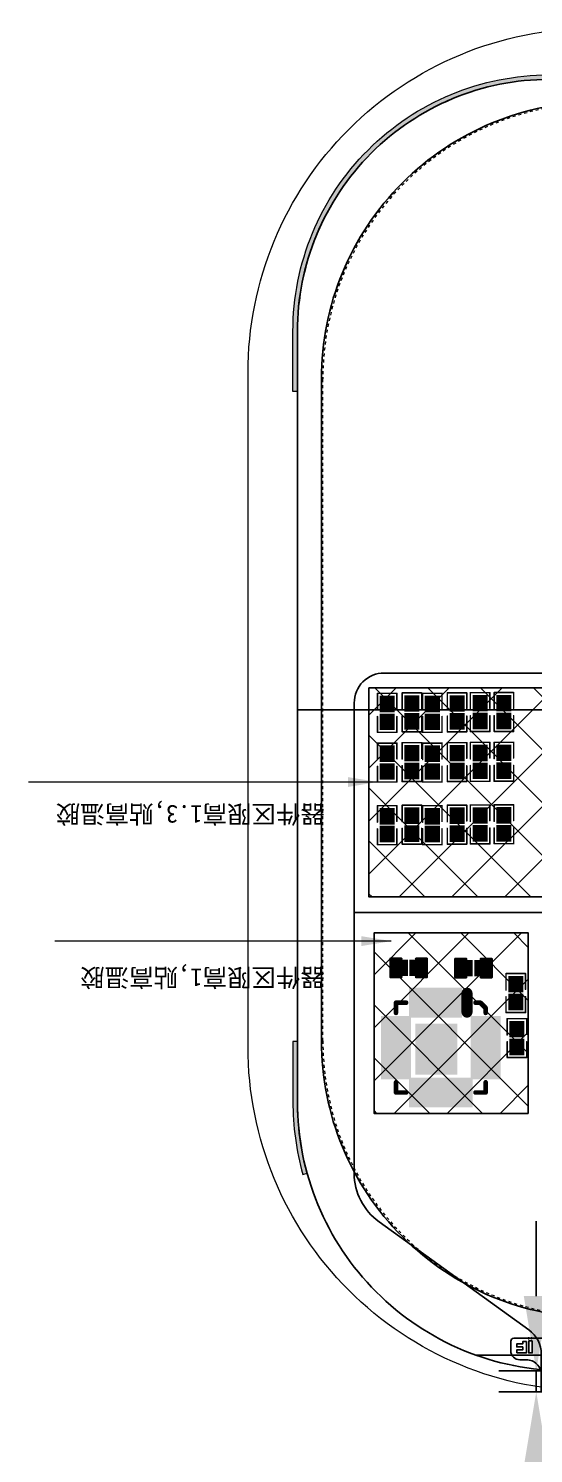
# Model space of a CAD drawing. Header units: inches. Extents: x 1765 to 5217, y -1519 to 441.
# Drawn here: x 4854.62 to 4871.51, y -1300.92 to -1253.33 of the extents above; entities that cross this region are included whole.
import ezdxf

# ---------------------------------------------------------------- set-up
doc = ezdxf.new("R2010")
doc.units = ezdxf.units.IN
doc.header["$MEASUREMENT"] = 0
doc.linetypes.add('CENTER', pattern=[0.6, 0.375, -0.075, 0.075, -0.075])
doc.linetypes.add('DOT', pattern=[0.2, 0.1, -0.1])
doc.layers.add('AA', color=7, linetype='Continuous', lineweight=13)
doc.layers.add('DIM', color=3, linetype='Continuous', lineweight=15)
for name, color, linetype in [('COVER LENS', 6, 'Continuous'), ('FPC', 7, 'Continuous'), ('LENS', 6, 'Continuous'), ('TOPLAYER', 1, 'Continuous'), ('TOPOVERLAY', 2, 'Continuous'), ('TOPPASTE', 8, 'Continuous'), ('TOPSOLDER', 216, 'Continuous')]:
    doc.layers.add(name, color=color, linetype=linetype)
doc.styles.add('TITLE', font='arial.ttf')
doc.styles.add('宋体', font='')
doc.styles.get('宋体').set_extended_font_data('SimSun')
doc.dimstyles.new('ISO-25', dxfattribs={"dimtxt": 2, "dimasz": 2.5, "dimexe": 1.25, "dimexo": 0.625, "dimtad": 0, "dimrnd": 0.005, "dimdsep": 46, "dimtxsty": '宋体', "dimcen": 2.5, "dimclrd": 3, "dimclre": 3, "dimclrt": 3, "dimadec": 0, "dimazin": 0, "dimtfac": 1, "dimtmove": 0, "dimatfit": 3, "dimfxl": 0, "dimarcsym": 0})
doc.dimstyles.new('ISO-25$7', dxfattribs={"dimscale": 0.5, "dimtxt": 2.5, "dimasz": 2, "dimexe": 1.25, "dimexo": 0.625, "dimtad": 0, "dimdsep": 46, "dimtxsty": 'TITLE', "dimcen": 2.5, "dimclrd": 7, "dimclre": 256, "dimclrt": 7, "dimadec": 0, "dimazin": 0, "dimtfac": 1, "dimtmove": 0, "dimatfit": 0, "dimfxl": 0, "dimlwd": 9, "dimlwe": 9, "dimarcsym": 0})
pattern_1 = [(225, (8542.6334, -2803.9446), (0.88388348, -0.88388348), []), (315, (8542.6334, -2803.9446), (0.88388348, 0.88388348), [])]

# ---------------------------------------------------------------- blocks, each defined once
blk = doc.blocks.new('*D133')
at = {"layer": 'Defpoints', "color": 0, "transparency": 16777216}
for p in [(4881.016, -1298.16), (4871.6, -1298.86), (4881.016, -1298.86)]:
    blk.add_point(p, dxfattribs=at)
at = {"layer": 'DIM', "color": 3, "lineweight": -2, "transparency": 16777216}
for p, q in [((4871.6, -1295.66), (4871.6, -1293.16)), ((4880.391, -1298.16), (4870.35, -1298.16)), ((4871.6, -1298.16), (4871.6, -1298.86)), ((4880.391, -1298.86), (4870.35, -1298.86)), ((4871.6, -1301.36), (4871.6, -1303.871))]:
    blk.add_line(p, q, dxfattribs=at)
at = {"layer": 'DIM', "color": 3, "transparency": 16777216}
for points in [[(4871.183, -1295.66), (4872.016, -1295.66), (4871.6, -1298.16)], [(4871.183, -1301.36), (4872.016, -1301.36), (4871.6, -1298.86)]]:
    blk.add_solid(points, dxfattribs=at)
at = {"layer": 'DIM', "color": 3, "transparency": 16777216, "insert": (4871.6, -1306.479), "char_height": 2, "attachment_point": 5, "rotation": 90, "style": '宋体'}
blk.add_mtext('0.7', dxfattribs=at)
blk = doc.blocks.new('IC_CHSC6413_5')
at = {"layer": 'TOPLAYER', "const_width": 0.170002}
blk.add_lwpolyline([(-0.314998, 0), (0.314998, 0)], dxfattribs=at)
at = {"layer": 'TOPLAYER', "const_width": 0.085001}
for points in [[(-0.357497, 0, 1), (-0.272499, 0, 1)], [(0.272499, 0, 1), (0.357497, 0, 1)]]:
    blk.add_lwpolyline(points, format="xyb", close=True, dxfattribs=at)
at = {"layer": 'TOPLAYER'}
for points in [[(0.539991, 0.224993), (0.709993, 0.224993), (0.539991, 1.024992), (0.709993, 1.024992)], [(0.890003, 0.224993), (1.060005, 0.224993), (0.890003, 1.024992), (1.060005, 1.024992)], [(1.23999, 0.224993), (1.409992, 0.224993), (1.23999, 1.024992), (1.409992, 1.024992)], [(1.590002, 0.224993), (1.760004, 0.224993), (1.590002, 1.024992), (1.760004, 1.024992)], [(1.939988, 0.224993), (2.109991, 0.224993), (1.939988, 1.024992), (2.109991, 1.024992)], [(2.29, 0.224993), (2.460003, 0.224993), (2.29, 1.024992), (2.460003, 1.024992)], [(2.599995, 0.085001), (2.599995, -0.085001), (3.399993, 0.085001), (3.399993, -0.085001)], [(0.399999, -0.435013), (0.399999, -0.265011), (-0.399999, -0.435013), (-0.399999, -0.265011)], [(0.799998, -1.625021), (2.299995, -1.625021), (0.799998, -0.425023), (2.299995, -0.425023)], [(2.599995, -0.265011), (2.599995, -0.435013), (3.399993, -0.265011), (3.399993, -0.435013)], [(0.399999, -0.785), (0.399999, -0.614997), (-0.399999, -0.785), (-0.399999, -0.614997)], [(2.599995, -0.614997), (2.599995, -0.785), (3.399993, -0.614997), (3.399993, -0.785)], [(0.399999, -1.135012), (0.399999, -0.96501), (-0.399999, -1.135012), (-0.399999, -0.965009)], [(0.399999, -1.484998), (0.399999, -1.314996), (-0.399999, -1.484998), (-0.399999, -1.314996)], [(2.599995, -0.965009), (2.599995, -1.135012), (3.399993, -0.965009), (3.399993, -1.135012)], [(2.599995, -1.314996), (2.599995, -1.484998), (3.399993, -1.314996), (3.399993, -1.484998)], [(0.399999, -1.83501), (0.399999, -1.665008), (-0.399999, -1.83501), (-0.399999, -1.665008)], [(2.599995, -1.665008), (2.599995, -1.83501), (3.399993, -1.665008), (3.399993, -1.83501)], [(0.709994, -1.975002), (0.539991, -1.975002), (0.709994, -2.775001), (0.539991, -2.775001)], [(1.060006, -1.975002), (0.890003, -1.975002), (1.060005, -2.775001), (0.890003, -2.775001)], [(1.409992, -1.975002), (1.23999, -1.975002), (1.409992, -2.775001), (1.23999, -2.775001)], [(1.760004, -1.975002), (1.590002, -1.975002), (1.760004, -2.775001), (1.590002, -2.775001)], [(2.109991, -1.975002), (1.939989, -1.975002), (2.109991, -2.775001), (1.939989, -2.775001)], [(2.460003, -1.975002), (2.290001, -1.975002), (2.460003, -2.775001), (2.290001, -2.775001)]]:
    blk.add_solid(points, dxfattribs=at)
at = {"layer": 'TOPOVERLAY'}
for points, const_width in [([(0.172974, 0.624992), (0, 0.452018)], 0.15), ([(0, 0.452018), (0, 0.281991)], 0.15), ([(0.172974, 0.624992), (0.343002, 0.624992)], 0.15), ([(2.656992, 0.624992), (2.999991, 0.624992)], 0.150012), ([(2.999994, 0.62499), (2.999994, 0.281991)], 0.150012), ([(0, -2.032), (0, -2.374999)], 0.150012), ([(0.000003, -2.375002), (0.343002, -2.375002)], 0.150012), ([(2.656992, -2.375002), (2.999991, -2.375002)], 0.150012), ([(2.999994, -2.032), (2.999994, -2.374999)], 0.150012)]:
    blk.add_lwpolyline(points, dxfattribs=dict(at, const_width=const_width))
for points, const_width in [([(-0.037501, 0.452018, 1), (0.037501, 0.452018, 1)], 0.074999), ([(-0.037501, 0.452018, 1), (0.037501, 0.452018, 1)], 0.074999), ([(0.135473, 0.624992, 1), (0.210475, 0.624992, 1)], 0.074999), ([(0.135473, 0.624992, 1), (0.210475, 0.624992, 1)], 0.074999), ([(0.305501, 0.624992, 1), (0.380502, 0.624992, 1)], 0.074999), ([(2.619489, 0.624992, 1), (2.694495, 0.624992, 1)], 0.075006), ([(2.962488, 0.624992, 1), (3.037495, 0.624992, 1)], 0.075006), ([(2.962491, 0.62499, 1), (3.037497, 0.62499, 1)], 0.075006), ([(-0.037501, 0.281991, 1), (0.037501, 0.281991, 1)], 0.074999), ([(2.962491, 0.281991, 1), (3.037497, 0.281991, 1)], 0.075006), ([(-0.037503, -2.032, 1), (0.037503, -2.032, 1)], 0.075006), ([(-0.037503, -2.374999, 1), (0.037503, -2.374999, 1)], 0.075006), ([(-0.037501, -2.375002, 1), (0.037506, -2.375002, 1)], 0.075006), ([(0.305499, -2.375002, 1), (0.380505, -2.375002, 1)], 0.075006), ([(2.619489, -2.375002, 1), (2.694495, -2.375002, 1)], 0.075006), ([(2.962488, -2.375002, 1), (3.037495, -2.375002, 1)], 0.075006), ([(2.962491, -2.032, 1), (3.037497, -2.032, 1)], 0.075006), ([(2.962491, -2.374999, 1), (3.037497, -2.374999, 1)], 0.075006)]:
    blk.add_lwpolyline(points, format="xyb", close=True, dxfattribs=dict(at, const_width=const_width))
at = {"layer": 'TOPPASTE', "const_width": 0.170002}
blk.add_lwpolyline([(-0.314998, 0), (0.314998, 0)], dxfattribs=at)
at = {"layer": 'TOPPASTE', "const_width": 0.085001}
for points in [[(-0.357497, 0, 1), (-0.272499, 0, 1)], [(0.272499, 0, 1), (0.357497, 0, 1)]]:
    blk.add_lwpolyline(points, format="xyb", close=True, dxfattribs=at)
at = {"layer": 'TOPPASTE'}
for points in [[(0.539991, 0.224993), (0.709993, 0.224993), (0.539991, 1.024992), (0.709993, 1.024992)], [(0.890003, 0.224993), (1.060005, 0.224993), (0.890003, 1.024992), (1.060005, 1.024992)], [(1.23999, 0.224993), (1.409992, 0.224993), (1.23999, 1.024992), (1.409992, 1.024992)], [(1.590002, 0.224993), (1.760004, 0.224993), (1.590002, 1.024992), (1.760004, 1.024992)], [(1.939988, 0.224993), (2.109991, 0.224993), (1.939988, 1.024992), (2.109991, 1.024992)], [(2.29, 0.224993), (2.460003, 0.224993), (2.29, 1.024992), (2.460003, 1.024992)], [(2.599995, 0.085001), (2.599995, -0.085001), (3.399993, 0.085001), (3.399993, -0.085001)], [(0.399999, -0.435013), (0.399999, -0.265011), (-0.399999, -0.435013), (-0.399999, -0.265011)], [(0.799998, -1.625021), (2.299995, -1.625021), (0.799998, -0.425023), (2.299995, -0.425023)], [(2.599995, -0.265011), (2.599995, -0.435013), (3.399993, -0.265011), (3.399993, -0.435013)], [(0.399999, -0.785), (0.399999, -0.614997), (-0.399999, -0.785), (-0.399999, -0.614997)], [(2.599995, -0.614997), (2.599995, -0.785), (3.399993, -0.614997), (3.399993, -0.785)], [(0.399999, -1.135012), (0.399999, -0.96501), (-0.399999, -1.135012), (-0.399999, -0.965009)], [(0.399999, -1.484998), (0.399999, -1.314996), (-0.399999, -1.484998), (-0.399999, -1.314996)], [(2.599995, -0.965009), (2.599995, -1.135012), (3.399993, -0.965009), (3.399993, -1.135012)], [(2.599995, -1.314996), (2.599995, -1.484998), (3.399993, -1.314996), (3.399993, -1.484998)], [(0.399999, -1.83501), (0.399999, -1.665008), (-0.399999, -1.83501), (-0.399999, -1.665008)], [(2.599995, -1.665008), (2.599995, -1.83501), (3.399993, -1.665008), (3.399993, -1.83501)], [(0.709994, -1.975002), (0.539991, -1.975002), (0.709994, -2.775001), (0.539991, -2.775001)], [(1.060006, -1.975002), (0.890003, -1.975002), (1.060005, -2.775001), (0.890003, -2.775001)], [(1.409992, -1.975002), (1.23999, -1.975002), (1.409992, -2.775001), (1.23999, -2.775001)], [(1.760004, -1.975002), (1.590002, -1.975002), (1.760004, -2.775001), (1.590002, -2.775001)], [(2.109991, -1.975002), (1.939989, -1.975002), (2.109991, -2.775001), (1.939989, -2.775001)], [(2.460003, -1.975002), (2.290001, -1.975002), (2.460003, -2.775001), (2.290001, -2.775001)]]:
    blk.add_solid(points, dxfattribs=at)
at = {"layer": 'TOPSOLDER', "const_width": 0.370002}
blk.add_lwpolyline([(-0.314998, 0), (0.314998, 0)], dxfattribs=at)
at = {"layer": 'TOPSOLDER', "const_width": 0.185001}
for points in [[(-0.407497, 0, 1), (-0.222499, 0, 1)], [(0.222499, 0, 1), (0.407497, 0, 1)]]:
    blk.add_lwpolyline(points, format="xyb", close=True, dxfattribs=at)
at = {"layer": 'TOPSOLDER'}
for points in [[(0.439991, 0.124993), (0.809993, 0.124993), (0.439991, 1.124991), (0.809993, 1.124991)], [(0.790003, 0.124993), (1.160005, 0.124993), (0.790003, 1.124991), (1.160005, 1.124991)], [(1.13999, 0.124993), (1.509992, 0.124993), (1.13999, 1.124991), (1.509992, 1.124991)], [(1.490002, 0.124993), (1.860004, 0.124993), (1.490002, 1.124991), (1.860004, 1.124991)], [(1.839989, 0.124993), (2.20999, 0.124993), (1.839989, 1.124991), (2.20999, 1.124991)], [(2.190001, 0.124993), (2.560002, 0.124993), (2.190001, 1.124991), (2.560002, 1.124991)], [(2.499995, 0.185001), (2.499995, -0.185001), (3.499993, 0.185001), (3.499993, -0.185001)], [(0.499999, -0.535013), (0.499999, -0.165011), (-0.499999, -0.535013), (-0.499999, -0.165011)], [(0.699999, -1.725021), (2.399995, -1.725021), (0.699999, -0.325023), (2.399995, -0.325023)], [(2.499995, -0.165011), (2.499995, -0.535013), (3.499993, -0.165011), (3.499993, -0.535013)], [(0.499999, -0.884999), (0.499999, -0.514998), (-0.499999, -0.884999), (-0.499999, -0.514998)], [(0.499999, -1.235011), (0.499999, -0.86501), (-0.499999, -1.235011), (-0.499999, -0.86501)], [(2.499995, -0.514998), (2.499995, -0.884999), (3.499993, -0.514998), (3.499993, -0.884999)], [(2.499995, -0.86501), (2.499995, -1.235011), (3.499993, -0.86501), (3.499993, -1.235011)], [(0.499999, -1.584998), (0.499999, -1.214996), (-0.499999, -1.584998), (-0.499999, -1.214996)], [(2.499995, -1.214996), (2.499995, -1.584998), (3.499993, -1.214996), (3.499993, -1.584998)], [(0.499999, -1.93501), (0.499999, -1.565008), (-0.499999, -1.93501), (-0.499999, -1.565008)], [(0.809993, -1.875003), (0.439992, -1.875003), (0.809993, -2.875001), (0.439992, -2.875001)], [(1.160005, -1.875003), (0.790004, -1.875003), (1.160005, -2.875001), (0.790003, -2.875001)], [(1.509992, -1.875003), (1.13999, -1.875003), (1.509992, -2.875001), (1.13999, -2.875001)], [(1.860004, -1.875003), (1.490002, -1.875003), (1.860004, -2.875001), (1.490002, -2.875001)], [(2.209991, -1.875003), (1.839989, -1.875003), (2.20999, -2.875001), (1.839989, -2.875001)], [(2.560003, -1.875003), (2.190001, -1.875003), (2.560003, -2.875001), (2.190001, -2.875001)], [(2.499995, -1.565008), (2.499995, -1.93501), (3.499993, -1.565008), (3.499993, -1.93501)]]:
    blk.add_solid(points, dxfattribs=at)
blk = doc.blocks.new('0201_3')
at = {"layer": 'TOPLAYER'}
for points in [[(-0.174998, -0.174998), (0.174998, -0.174998), (-0.174998, 0.174998), (0.174998, 0.174998)], [(0.425, -0.174998), (0.774997, -0.174998), (0.425, 0.174998), (0.774997, 0.174998)]]:
    blk.add_solid(points, dxfattribs=at)
at = {"layer": 'TOPOVERLAY', "const_width": 0.1}
for points in [[(0.045593, 0.299999), (-0.299999, 0.299999)], [(-0.299999, 0.299999), (-0.299999, -0.299999)], [(0.898144, 0.299999), (0.554406, 0.299999)], [(0.899998, 0.298145), (0.899998, -0.299999)], [(0.045593, -0.299999), (-0.299999, -0.299999)], [(0.899998, -0.299999), (0.554406, -0.299999)]]:
    blk.add_lwpolyline(points, dxfattribs=at)
at = {"layer": 'TOPOVERLAY', "const_width": 0.05}
for points in [[(-0.324998, 0.299999, 1), (-0.275001, 0.299999, 1)], [(-0.324998, 0.299999, 1), (-0.275001, 0.299999, 1)], [(0.020594, 0.299999, 1), (0.070592, 0.299999, 1)], [(0.529407, 0.299999, 1), (0.579404, 0.299999, 1)], [(0.873145, 0.299999, 1), (0.923143, 0.299999, 1)], [(0.875, 0.298145, 1), (0.924997, 0.298145, 1)], [(-0.324998, -0.299999, 1), (-0.275001, -0.299999, 1)], [(-0.324998, -0.299999, 1), (-0.275001, -0.299999, 1)], [(0.020594, -0.299999, 1), (0.070592, -0.299999, 1)], [(0.529407, -0.299999, 1), (0.579404, -0.299999, 1)], [(0.875, -0.299999, 1), (0.924997, -0.299999, 1)], [(0.875, -0.299999, 1), (0.924997, -0.299999, 1)]]:
    blk.add_lwpolyline(points, format="xyb", close=True, dxfattribs=at)
at = {"layer": 'TOPPASTE'}
for points in [[(-0.174998, -0.174998), (0.174998, -0.174998), (-0.174998, 0.174998), (0.174998, 0.174998)], [(0.425, -0.174998), (0.774997, -0.174998), (0.425, 0.174998), (0.774997, 0.174998)]]:
    blk.add_solid(points, dxfattribs=at)
at = {"layer": 'TOPSOLDER'}
for points in [[(-0.274998, -0.274998), (0.274998, -0.274998), (-0.274998, 0.274998), (0.274998, 0.274998)], [(0.325001, -0.274998), (0.874997, -0.274998), (0.325001, 0.274998), (0.874997, 0.274998)]]:
    blk.add_solid(points, dxfattribs=at)
blk = doc.blocks.new('0201_29')
at = {"layer": 'TOPLAYER'}
for points in [[(-0.174998, -0.15), (0.174998, -0.15), (-0.174998, 0.15), (0.174998, 0.15)], [(0.421592, -0.15), (0.771589, -0.15), (0.421592, 0.15), (0.771589, 0.15)]]:
    blk.add_solid(points, dxfattribs=at)
at = {"layer": 'TOPOVERLAY', "const_width": 0.05}
for points in [[(-0.349999, 0.325001), (-0.349999, -0.325001)], [(-0.349999, 0.325001), (0.175001, 0.325001)], [(0.399999, 0.325001), (0.950001, 0.325001)], [(0.950001, 0.325001), (0.950001, -0.325001)], [(-0.349999, -0.325001), (0.175001, -0.325001)], [(0.425, -0.325001), (0.950001, -0.325001)]]:
    blk.add_lwpolyline(points, dxfattribs=at)
at = {"layer": 'TOPOVERLAY', "const_width": 0.024999}
for points in [[(-0.362499, 0.325001, 1), (-0.3375, 0.325001, 1)], [(-0.362499, 0.325001, 1), (-0.3375, 0.325001, 1)], [(0.162502, 0.325001, 1), (0.1875, 0.325001, 1)], [(0.3875, 0.325001, 1), (0.412499, 0.325001, 1)], [(0.937501, 0.325001, 1), (0.9625, 0.325001, 1)], [(0.937501, 0.325001, 1), (0.9625, 0.325001, 1)], [(-0.362499, -0.325001, 1), (-0.3375, -0.325001, 1)], [(-0.362499, -0.325001, 1), (-0.3375, -0.325001, 1)], [(0.162502, -0.325001, 1), (0.1875, -0.325001, 1)], [(0.412501, -0.325001, 1), (0.4375, -0.325001, 1)], [(0.937501, -0.325001, 1), (0.9625, -0.325001, 1)], [(0.937501, -0.325001, 1), (0.9625, -0.325001, 1)]]:
    blk.add_lwpolyline(points, format="xyb", close=True, dxfattribs=at)
at = {"layer": 'TOPPASTE'}
for points in [[(-0.174998, -0.15), (0.174998, -0.15), (-0.174998, 0.15), (0.174998, 0.15)], [(0.421592, -0.15), (0.771589, -0.15), (0.421592, 0.15), (0.771589, 0.15)]]:
    blk.add_solid(points, dxfattribs=at)
at = {"layer": 'TOPSOLDER'}
for points in [[(-0.276598, -0.2516), (0.276598, -0.2516), (-0.276598, 0.2516), (0.276598, 0.2516)], [(0.319992, -0.2516), (0.873188, -0.2516), (0.319992, 0.2516), (0.873188, 0.2516)]]:
    blk.add_solid(points, dxfattribs=at)
blk = doc.blocks.new('FSDDDDD')
h = blk.add_hatch(color=256)
h.dxf.hatch_style = 1
edge = h.paths.add_edge_path()
edge.add_arc((3437.747, -1745.128), 9, 180, 195.4623, ccw=False)
edge.add_line((3428.747, -1745.128), (3428.747, -1743.128))
edge.add_line((3428.747, -1743.128), (3428.597, -1743.128))
edge.add_line((3428.597, -1743.128), (3428.597, -1745.128))
edge.add_arc((3437.747, -1745.128), 9.15, 180, 195.4623)
edge.add_line((3428.928, -1747.568), (3429.072, -1747.528))
h = blk.add_hatch(color=256)
h.dxf.hatch_style = 1
edge = h.paths.add_edge_path()
edge.add_arc((3454.534, -1745.128), 9, 344.5377, 360)
edge.add_line((3463.534, -1745.128), (3463.534, -1743.128))
edge.add_line((3463.534, -1743.128), (3463.684, -1743.128))
edge.add_line((3463.684, -1743.128), (3463.684, -1745.128))
edge.add_arc((3454.534, -1745.128), 9.15, 344.5377, 360, ccw=False)
edge.add_line((3463.353, -1747.568), (3463.208, -1747.528))
at = {"layer": 'COVER LENS'}
h = blk.add_hatch(color=0, dxfattribs=at)
h.dxf.hatch_style = 1
edge = h.paths.add_edge_path()
edge.add_line((3439.167, -1710.993), (3437.167, -1710.993))
edge.add_arc((3437.167, -1719.413), 8.42, 90, 180)
edge.add_line((3428.747, -1719.413), (3428.747, -1721.413))
edge.add_line((3428.747, -1721.413), (3428.597, -1721.413))
edge.add_line((3428.597, -1721.413), (3428.597, -1719.413))
edge.add_arc((3437.167, -1719.413), 8.57, 90, 180, ccw=False)
edge.add_line((3437.167, -1710.843), (3439.167, -1710.843))
edge.add_line((3439.167, -1710.843), (3439.167, -1710.993))
h = blk.add_hatch(color=0, dxfattribs=at)
h.dxf.hatch_style = 1
edge = h.paths.add_edge_path()
edge.add_line((3453.114, -1710.993), (3455.114, -1710.993))
edge.add_arc((3455.114, -1719.413), 8.42, 0, 90, ccw=False)
edge.add_line((3463.534, -1719.413), (3463.534, -1721.413))
edge.add_line((3463.534, -1721.413), (3463.684, -1721.413))
edge.add_line((3463.684, -1721.413), (3463.684, -1719.413))
edge.add_arc((3455.114, -1719.413), 8.57, 0, 90)
edge.add_line((3455.114, -1710.843), (3453.114, -1710.843))
edge.add_line((3453.114, -1710.843), (3453.114, -1710.993))
at = {"color": 1}
for p, q in [((3446.14, -1752.405), (3446.14, -1711.693)), ((3429.497, -1732.049), (3462.784, -1732.049))]:
    blk.add_line(p, q, dxfattribs=at)
for points in [[(3439.167, -1710.993), (3437.167, -1710.993, 0.414214), (3428.747, -1719.413), (3428.747, -1721.413), (3428.597, -1721.413), (3428.597, -1719.413, -0.414214), (3437.167, -1710.843), (3439.167, -1710.843)], [(3453.114, -1710.993), (3455.114, -1710.993, -0.414214), (3463.534, -1719.413), (3463.534, -1721.413), (3463.684, -1721.413), (3463.684, -1719.413, 0.414214), (3455.114, -1710.843), (3453.114, -1710.843)], [(3429.072, -1747.528, -0.06757), (3428.747, -1745.128), (3428.747, -1743.128), (3428.597, -1743.128), (3428.597, -1745.128, 0.06757), (3428.928, -1747.568)], [(3463.208, -1747.528, 0.06757), (3463.534, -1745.128), (3463.534, -1743.128), (3463.684, -1743.128), (3463.684, -1745.128, -0.06757), (3463.353, -1747.568)]]:
    blk.add_lwpolyline(points, format="xyb", close=True)
at = {"layer": 'LENS', "color": 5, "lineweight": 0}
blk.add_lwpolyline([(3465.185, -1743.304, -0.414214), (3453.685, -1754.804), (3438.595, -1754.804, -0.414214), (3427.095, -1743.304), (3427.095, -1720.794, -0.414214), (3438.595, -1709.294), (3453.685, -1709.294, -0.414214), (3465.185, -1720.794)], format="xyb", close=True, dxfattribs=at)
at = {"layer": 'LENS', "color": 6}
blk.add_lwpolyline([(3429.547, -1720.993, -0.414214), (3438.797, -1711.743), (3453.484, -1711.743, -0.414214), (3462.734, -1720.993), (3462.734, -1743.105, -0.414214), (3453.484, -1752.355), (3438.797, -1752.355, -0.414214), (3429.547, -1743.105)], format="xyb", close=True, dxfattribs=at)
at = {"insert": (3443.508, -1710.335), "char_height": 0.5, "width": 5.7553, "attachment_point": 1, "style": '宋体'}
blk.add_mtext('JJ-WD206F024', dxfattribs=at)

msp = doc.modelspace()

# ---------------------------------------------------------------- hatches: boundary and pattern name
h = msp.add_hatch()
h.set_pattern_fill('ANSI37', color=3, scale=10, style=0)
h.set_pattern_definition(pattern_1)
h.paths.add_polyline_path([(4878.208, -1275.352), (4866.008, -1275.352), (4866.008, -1282.328), (4878.208, -1282.328)])
h = msp.add_hatch()
h.set_pattern_fill('ANSI37', color=3, scale=10, style=0)
h.set_pattern_definition(pattern_1)
h.paths.add_polyline_path([(4871.335, -1289.559), (4866.178, -1289.559), (4866.178, -1283.534), (4871.335, -1283.534)])

# ---------------------------------------------------------------- linework, layer by layer
at = {"color": 1, "linetype": 'CENTER'}
msp.add_line((4897.551, -1276.08), (4864.464, -1276.08), dxfattribs=at)
msp.add_line((4892.416, -1297.64), (4869.599, -1297.64))
msp.add_line((4892.416, -1297.64), (4869.599, -1297.64))
msp.add_lwpolyline([(4898.401, -1263.445), (4898.401, -1289.16, -0.414214), (4889.401, -1298.16), (4872.614, -1298.16, -0.414214), (4863.614, -1289.16), (4863.614, -1263.445, -0.414214), (4872.034, -1255.025), (4889.981, -1255.025, -0.414214)], format="xyb", close=True)
msp.add_lwpolyline([(4898.401, -1263.445), (4898.401, -1289.16, -0.414214), (4889.401, -1298.16), (4872.614, -1298.16, -0.414214), (4863.614, -1289.16), (4863.614, -1263.445, -0.414214), (4872.034, -1255.025), (4889.981, -1255.025, -0.414214)], format="xyb", close=True)
at = {"color": 251, "elevation": 0}
msp.add_lwpolyline([(4879.013, -1274.296), (4879.013, -1282.85), (4865.514, -1282.85)], dxfattribs=at)
at = {"color": 6}
msp.add_lwpolyline([(4878.208, -1275.352), (4866.008, -1275.352), (4866.008, -1282.328), (4878.208, -1282.328)], close=True, dxfattribs=at)
at = {"color": 1, "flags": 128}
msp.add_lwpolyline([(4881.008, -1276.08), (4863.614, -1276.08)], dxfattribs=at)
for points in [[(4871.335, -1289.559), (4866.178, -1289.559), (4866.178, -1283.534), (4871.335, -1283.534)], [(4870.949, -1297.56), (4871.269, -1297.56), (4871.269, -1297.18), (4871.149, -1297.18), (4871.149, -1297.26), (4870.949, -1297.26), (4870.949, -1297.36), (4871.149, -1297.36), (4871.149, -1297.46), (4870.949, -1297.46)], [(4871.469, -1297.16), (4871.349, -1297.16), (4871.349, -1297.56), (4871.469, -1297.56)]]:
    msp.add_lwpolyline(points, close=True)
at = {"layer": 'AA', "color": 1, "linetype": 'DOT'}
msp.add_lwpolyline([(4864.464, -1265.025, -0.414214), (4873.664, -1255.825), (4888.351, -1255.825, -0.414214), (4897.551, -1265.025), (4897.551, -1287.136, -0.414214), (4888.351, -1296.336), (4873.664, -1296.336, -0.414214), (4864.464, -1287.136)], format="xyb", close=True, dxfattribs=at)
msp.add_lwpolyline([(4864.464, -1265.025, -0.414214), (4873.664, -1255.825), (4888.351, -1255.825, -0.414214), (4897.551, -1265.025), (4897.551, -1287.136, -0.414214), (4888.351, -1296.336), (4873.664, -1296.336, -0.414214), (4864.464, -1287.136)], format="xyb", close=True, dxfattribs=at)
at = {"layer": 'FPC', "color": 2, "lineweight": -3}
for points in [[(4904.265, -1285.059, -0.414214), (4902.265, -1287.059), (4892.612, -1287.059, -0.414214), (4891.612, -1286.059), (4891.612, -1283.259, 0.414067), (4890.612, -1282.259, -0.414067), (4889.613, -1281.259), (4889.613, -1276.852, 0.414214), (4887.613, -1274.852), (4866.514, -1274.852, 0.414214), (4865.514, -1275.852), (4865.514, -1291.558, 0.241069), (4866.345, -1293.18), (4871.354, -1296.791, -0.241069), (4871.769, -1297.602), (4871.769, -1298.86)], [(4871.769, -1298.86), (4871.769, -1298.287, 0.414214), (4871.269, -1297.787), (4871.049, -1297.787, -0.414214), (4870.749, -1297.487), (4870.749, -1297.17, -0.414214), (4870.849, -1297.07), (4876.969, -1297.07, -0.414214), (4877.069, -1297.17), (4877.069, -1297.487, -0.414214), (4876.769, -1297.787), (4876.181, -1297.787, 0.088885), (4875.834, -1297.85), (4875.451, -1297.992, 0.313776), (4874.798, -1298.929)]]:
    msp.add_lwpolyline(points, format="xyb", dxfattribs=at)

# ---------------------------------------------------------------- block references
for name, p, rotation in [('0201_29', (4866.616, -1276.481), 90), ('0201_29', (4867.442, -1276.465), 90), ('0201_29', (4868.126, -1276.481), 90), ('0201_29', (4868.952, -1276.465), 90), ('0201_29', (4869.724, -1276.456), 90), ('0201_29', (4870.518, -1276.454), 90), ('0201_29', (4866.616, -1278.142), 90), ('0201_29', (4867.442, -1278.126), 90), ('0201_29', (4868.126, -1278.142), 90), ('0201_29', (4868.952, -1278.126), 90), ('0201_29', (4869.724, -1278.117), 90), ('0201_29', (4870.518, -1278.114), 90), ('0201_29', (4866.616, -1280.232), 90), ('0201_29', (4867.442, -1280.216), 90), ('0201_29', (4868.126, -1280.232), 90), ('0201_29', (4868.952, -1280.216), 90), ('0201_29', (4869.724, -1280.207), 90), ('0201_29', (4870.518, -1280.204), 90), ('0201_29', (4870.916, -1285.84), 90), ('IC_CHSC6413_5', (4869.285, -1285.862), 270), ('0201_29', (4870.954, -1287.344), 90)]:
    msp.add_blockref(name, p, dxfattribs=dict(rotation=rotation))
for p in [(4867.036, -1284.701), (4869.202, -1284.708)]:
    msp.add_blockref('0201_3', p)
at = {"layer": 'DIM'}
msp.add_blockref('FSDDDDD', (1434.868, 455.969), dxfattribs=at)

# ---------------------------------------------------------------- texts
at = {"insert": (4871.469, -1297.025), "char_height": 0.1, "width": 0.14979, "attachment_point": 3}
msp.add_mtext('26', dxfattribs=at)
at = {"layer": 'DIM', "char_height": 0.6, "width": 16.62071, "attachment_point": 1, "rotation": 180, "style": '宋体'}
for s, insert in [('器件区限高1.3,贴高温胶', (4864.533, -1279.866)), ('器件区限高1,贴高温胶', (4864.533, -1285.324))]:
    msp.add_mtext(s, dxfattribs=dict(at, insert=insert))

# ---------------------------------------------------------------- dimensions: what is measured, and where the dimension line sits
at = {"layer": 'DIM'}
dim = msp.add_linear_dim(base=(4871.6, -1298.86), p1=(4881.016, -1298.16), p2=(4881.016, -1298.86), angle=90, dimstyle='ISO-25', dxfattribs=at)
dim.commit()
dim.dimension.update_dxf_attribs({"geometry": '*D133', "text_midpoint": (4871.6, -1306.479), "dimtype": 160})

# ---------------------------------------------------------------- leaders
for points in [[(4866.303, -1278.492), (4854.623, -1278.492)], [(4866.755, -1283.806), (4855.499, -1283.806)]]:
    msp.add_leader(points, dimstyle='ISO-25$7', override={"dimgap": 0.625, "dimtad": 0})

doc.saveas('drawing.dxf')
